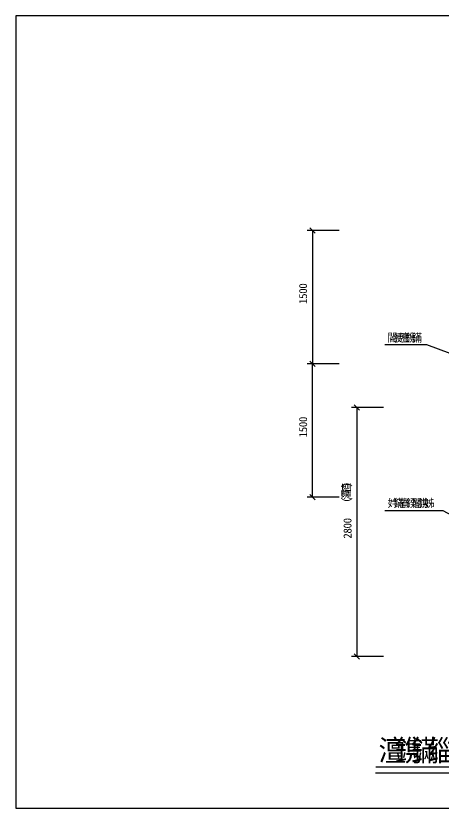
# Model space of a CAD drawing. Header units: metres. Extents: x 0 to 420, y 0 to 297.
# Drawn here: x 0 to 160.1, y 0 to 297 of the extents above; entities that cross this region are included whole.
import ezdxf

# ---------------------------------------------------------------- set-up
doc = ezdxf.new("R2010")
doc.units = ezdxf.units.M
doc.layers.add(' ', color=7, linetype='Continuous')

msp = doc.modelspace()

# ---------------------------------------------------------------- linework, layer by layer
at = {"layer": ' '}
for p, q in [((121.18, 216.54), (109.18, 216.54)), ((111.18, 216.54), (111.18, 166.54)), ((154, 173.68), (138.35, 173.68)), ((169.16, 168.08), (154, 173.68)), ((121.18, 166.54), (109.18, 166.54)), ((121.18, 166.54), (109.18, 166.54)), ((111.18, 116.54), (111.18, 166.54)), ((137.85, 150.14), (125.85, 150.14)), ((127.85, 150.14), (127.85, 56.81)), ((121.18, 116.54), (109.18, 116.54)), ((160.12, 111.51), (138.35, 111.51)), ((195.96, 92.06), (160.12, 111.51)), ((137.85, 56.81), (125.85, 56.81))]:
    msp.add_line(p, q, dxfattribs=at)
for p, q in [((420, 297), (0, 297)), ((0, 297), (0, 0)), ((112.18, 215.54), (110.18, 217.54)), ((110.18, 167.54), (112.18, 165.54)), ((112.18, 165.54), (110.18, 167.54)), ((128.85, 149.14), (126.85, 151.14)), ((110.18, 117.54), (112.18, 115.54)), ((126.85, 57.81), (128.85, 55.81)), ((134.9, 15.54), (236.69, 15.56)), ((134.75, 13.23), (236.44, 13.23)), ((0, 0), (420, 0))]:
    msp.add_line(p, q)

# ---------------------------------------------------------------- texts
for s, p in [('绠', (141.5, 174.85)), ('澶', (143.78, 174.85)), ('鎸', (146.06, 174.85)), ('鏋', (148.35, 174.85)), ('閽', (139.21, 174.85)), ('妗', (139.35, 112.81)), ('鏋', (141.64, 112.81)), ('寮', (143.92, 112.81)), ('鍨', (146.2, 112.81)), ('閽', (148.48, 112.81)), ('鎸', (150.77, 112.81)), ('姊', (153.05, 112.81))]:
    msp.add_text(s, height=3, dxfattribs=at).set_placement(p)
for s, p in [('楂', (125.33, 117.98)), ('灞', (125.33, 115.69)), (')', (125.33, 120.26)), ('(', (125.33, 114.55))]:
    msp.add_text(s, height=3, rotation=90, dxfattribs=at).set_placement(p)
for s, p in [('0', (109.14, 194.73)), ('0', (109.14, 192.82)), ('5', (109.14, 190.91)), ('1', (109.14, 189)), ('0', (109.14, 144.73)), ('0', (109.14, 142.82)), ('5', (109.14, 140.91)), ('1', (109.14, 139)), ('0', (125.8, 106.75)), ('0', (125.8, 104.84)), ('8', (125.8, 102.93)), ('2', (125.8, 101.02))]:
    msp.add_text(s, height=3, rotation=90).set_placement(p)
for s, p in [('澶', (135.94, 17.65)), ('鎸', (142.03, 17.65)), ('鏋', (148.12, 17.65)), ('缁', (154.2, 17.65))]:
    msp.add_text(s, height=8).set_placement(p)

doc.saveas('drawing.dxf')
